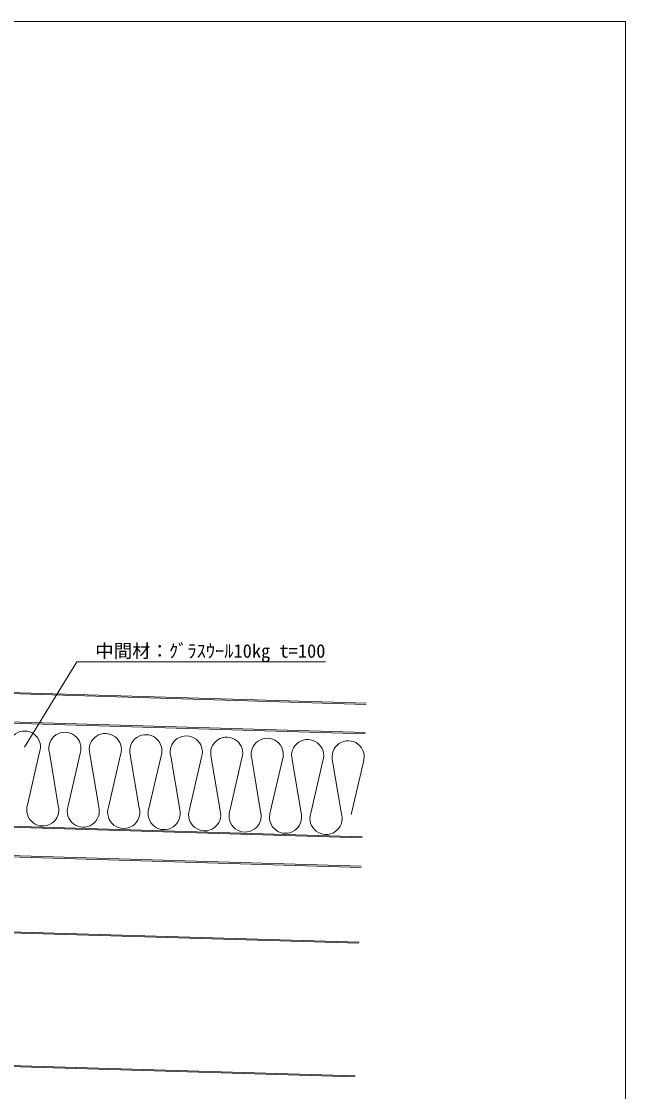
# Model space of a CAD drawing. Units: millimetres at full size, sheet at 1:5; details may follow other scales. Extents: x -3142 to 7368, y -2477 to 957.
# Drawn here: x 2631 to 3123, y -1955 to -1082 of the extents above; entities that cross this region are included whole.
import ezdxf
from ezdxf.enums import TextEntityAlignment as Align

# ---------------------------------------------------------------- set-up
doc = ezdxf.new("R2010")
doc.units = ezdxf.units.MM
doc.header["$LTSCALE"] = 5
doc.layers.add('0-0_0', color=7, linetype='Continuous', lineweight=18)
doc.styles.add('ＭＳ ゴシック', font='')
doc.styles.get('ＭＳ ゴシック').set_extended_font_data('MS Gothic')

msp = doc.modelspace()

# ---------------------------------------------------------------- linework, layer by layer
at = {"layer": '0-0_0', "color": 4}
for p in [(2633.641, -1674), (2878.829, -1604.445)]:
    msp.add_line(p, (2676.329, -1604.445), dxfattribs=at)
at = {"layer": '0-0_0'}
for p, q in [((2173.109, -1617), (2911.917, -1639.186)), ((2173.139, -1616.001), (2911.947, -1638.186)), ((2172.389, -1640.99), (2911.196, -1663.175)), ((2172.419, -1639.99), (2911.226, -1662.175)), ((2908.648, -1748.038), (2158.986, -1725.527)), ((2908.678, -1747.039), (2159.016, -1724.527)), ((2158.266, -1749.516), (2907.928, -1772.027)), ((2158.296, -1748.516), (2907.958, -1771.028)), ((2260.983, -1813.727), (2906.094, -1833.098)), ((2260.959, -1814.526), (2906.07, -1833.898)), ((2153.139, -1920.239), (2902.801, -1942.75)), ((2153.163, -1919.439), (2902.825, -1941.951))]:
    msp.add_line(p, q, dxfattribs=at)
at = {"layer": '0-0_0', "color": 9}
for p, q in [((2646.041, -1678.203), (2636.191, -1721.025)), ((2653.957, -1678.441), (2661.22, -1721.777)), ((2678.987, -1679.193), (2669.137, -1722.015)), ((2686.903, -1679.43), (2694.166, -1722.766)), ((2711.933, -1680.182), (2702.083, -1723.004)), ((2719.85, -1680.42), (2727.113, -1723.756)), ((2744.879, -1681.171), (2735.029, -1723.993)), ((2752.796, -1681.409), (2760.059, -1724.745)), ((2777.825, -1682.16), (2767.975, -1724.983)), ((2785.742, -1682.398), (2793.005, -1725.734)), ((2810.771, -1683.15), (2800.921, -1725.972)), ((2818.688, -1683.388), (2825.951, -1726.724)), ((2843.718, -1684.139), (2833.867, -1726.961)), ((2851.634, -1684.377), (2858.897, -1727.713)), ((2876.664, -1685.129), (2866.814, -1727.951)), ((2884.58, -1685.366), (2891.843, -1728.702)), ((2909.61, -1686.118), (2899.76, -1728.94))]:
    msp.add_line(p, q, dxfattribs=at)
at = {"layer": '0-0_0'}
msp.add_lwpolyline([(1163.139, -1082.489), (3123.139, -1082.489), (3123.139, -2477.489), (1163.139, -2477.489)], close=True, dxfattribs=at)
at = {"layer": '0-0_0', "color": 9}
for centre, start, end in [((2633.641, -1674), 341.27295, 195.28703), ((2666.587, -1674.989), 341.27295, 195.28703), ((2699.533, -1675.978), 341.27295, 195.28703), ((2732.479, -1676.968), 341.27295, 195.28703), ((2765.426, -1677.957), 341.27295, 195.28703), ((2798.372, -1678.946), 341.27295, 195.28703), ((2831.318, -1679.936), 341.27295, 195.28703), ((2864.264, -1680.925), 341.27295, 195.28703), ((2897.21, -1681.914), 341.27295, 195.28703), ((2648.59, -1725.229), 161.27295, 15.28703), ((2681.537, -1726.218), 161.27295, 15.28703), ((2714.483, -1727.208), 161.27295, 15.28703), ((2747.429, -1728.197), 161.27295, 15.28703), ((2780.375, -1729.186), 161.27295, 15.28703), ((2813.321, -1730.176), 161.27295, 15.28703), ((2846.267, -1731.165), 161.27295, 15.28703), ((2879.213, -1732.154), 161.27295, 15.28703)]:
    msp.add_arc(centre, 13.093, start, end, dxfattribs=at)

# ---------------------------------------------------------------- texts
at = {"layer": '0-0_0', "style": 'ＭＳ ゴシック'}
msp.add_text('中間材：ｸﾞﾗｽｳｰﾙ10㎏ t=100', height=11, dxfattribs=at).set_placement((2691.329, -1604.445), align=Align.BOTTOM_LEFT)

doc.saveas('drawing.dxf')
